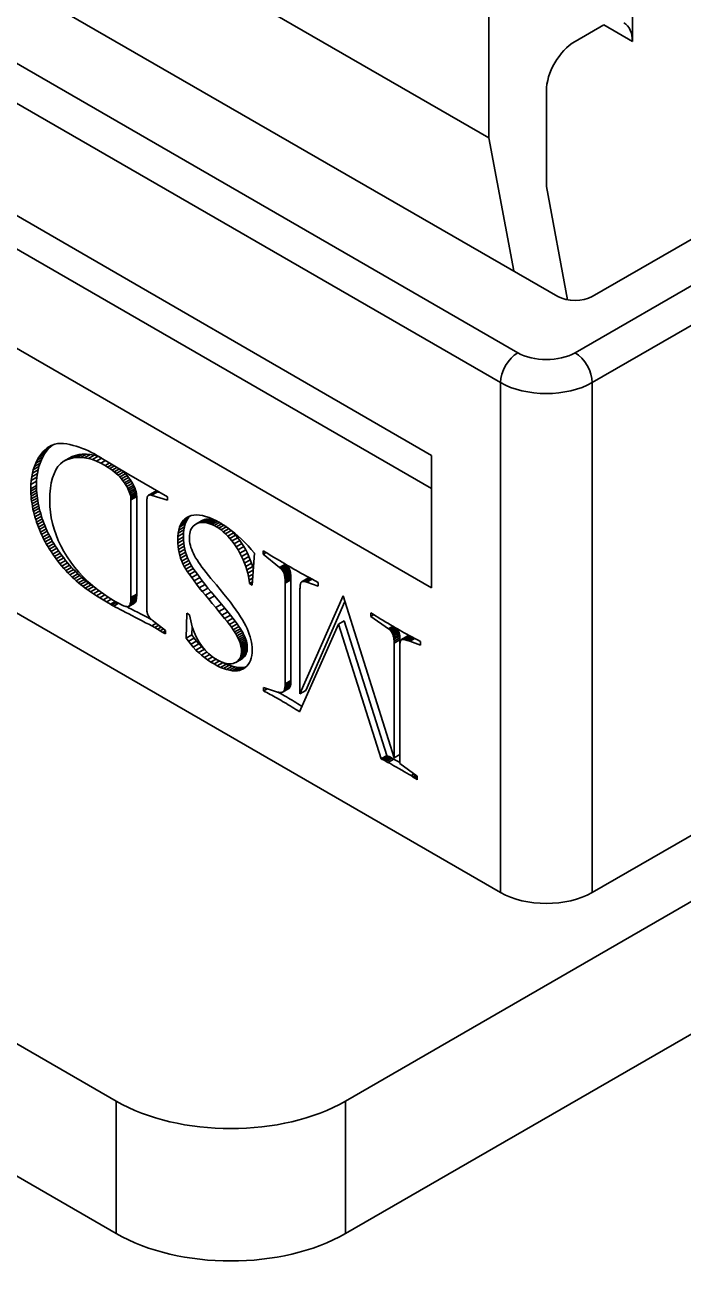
# Model space of a CAD drawing. Header units: millimetres. Extents: x -105 to 105, y -148 to 148.
# Drawn here: x 60.16 to 68.27, y -37.29 to -21.94 of the extents above; entities that cross this region are included whole.
import ezdxf

# ---------------------------------------------------------------- set-up
doc = ezdxf.new("R2010")
doc.units = ezdxf.units.MM
doc.layers.add('粗实线层', color=7, linetype='Continuous', lineweight=35)

msp = doc.modelspace()

# ---------------------------------------------------------------- linework, layer by layer
at = {"layer": '粗实线层', "color": 7, "lineweight": 35, "ltscale": 0.4225}
for p, q in [((81.577, -18.018), (67.152, -26.346)), ((65.879, -23.331), (57.394, -18.432)), ((67.647, -18.467), (67.647, -22.141)), ((66.728, -25.285), (56.545, -19.406)), ((66.233, -25.979), (55.343, -19.692)), ((66.021, -26.346), (55.131, -20.059)), ((65.879, -20.304), (65.879, -23.331)), ((55.98, -21.937), (65.172, -27.244)), ((66.94, -22.141), (67.293, -21.937)), ((67.647, -22.141), (67.293, -21.937)), ((86.032, -22.549), (64.111, -35.205)), ((66.586, -23.931), (66.586, -22.754)), ((65.172, -27.653), (57.04, -22.958)), ((65.879, -23.331), (66.185, -24.971)), ((65.172, -28.877), (55.98, -23.57)), ((66.847, -25.327), (66.586, -23.931)), ((86.032, -24.182), (64.111, -36.838)), ((81.577, -24.305), (67.152, -32.633)), ((68.708, -24.387), (67.152, -25.285)), ((69.203, -24.672), (66.94, -25.979)), ((66.021, -32.633), (55.131, -26.346)), ((66.021, -32.633), (66.021, -26.346)), ((67.152, -32.633), (67.152, -26.346)), ((60.379, -27.202), (60.45, -27.161)), ((60.406, -27.175), (60.477, -27.134)), ((60.406, -27.175), (60.434, -27.152)), ((60.425, -27.192), (60.45, -27.161)), ((60.434, -27.152), (60.481, -27.124)), ((60.434, -27.152), (60.464, -27.133)), ((60.45, -27.161), (60.477, -27.134)), ((60.464, -27.133), (60.495, -27.118)), ((60.477, -27.134), (60.497, -27.117)), ((60.495, -27.118), (60.528, -27.107)), ((60.528, -27.107), (60.562, -27.1)), ((60.562, -27.1), (60.598, -27.097)), ((60.598, -27.097), (60.635, -27.099)), ((60.635, -27.099), (60.674, -27.104)), ((60.674, -27.104), (60.713, -27.112)), ((60.713, -27.112), (60.752, -27.122)), ((60.752, -27.122), (60.791, -27.132)), ((60.791, -27.132), (60.829, -27.145)), ((60.829, -27.145), (60.868, -27.158)), ((60.868, -27.158), (60.906, -27.173)), ((60.291, -27.34), (60.362, -27.299)), ((60.291, -27.34), (60.309, -27.303)), ((60.309, -27.303), (60.38, -27.262)), ((60.309, -27.303), (60.33, -27.267)), ((60.33, -27.267), (60.401, -27.226)), ((60.33, -27.267), (60.354, -27.233)), ((60.346, -27.339), (60.362, -27.299)), ((60.354, -27.233), (60.425, -27.192)), ((60.354, -27.233), (60.379, -27.202)), ((60.362, -27.299), (60.38, -27.262)), ((60.379, -27.202), (60.406, -27.175)), ((60.38, -27.262), (60.401, -27.226)), ((60.401, -27.226), (60.425, -27.192)), ((60.631, -27.321), (60.596, -27.349)), ((60.631, -27.321), (60.702, -27.28)), ((60.67, -27.3), (60.631, -27.321)), ((60.67, -27.3), (60.741, -27.26)), ((60.712, -27.285), (60.67, -27.3)), ((60.741, -27.26), (60.702, -27.28)), ((60.712, -27.285), (60.783, -27.244)), ((60.755, -27.275), (60.712, -27.285)), ((60.783, -27.244), (60.741, -27.26)), ((60.755, -27.275), (60.826, -27.234)), ((60.799, -27.27), (60.755, -27.275)), ((60.826, -27.234), (60.783, -27.244)), ((60.799, -27.27), (60.87, -27.229)), ((60.845, -27.269), (60.799, -27.27)), ((60.87, -27.229), (60.826, -27.234)), ((60.845, -27.269), (60.916, -27.228)), ((60.892, -27.274), (60.845, -27.269)), ((60.916, -27.228), (60.87, -27.229)), ((60.892, -27.274), (60.963, -27.233)), ((60.941, -27.283), (60.892, -27.274)), ((60.906, -27.173), (60.943, -27.19)), ((60.963, -27.233), (60.916, -27.228)), ((60.941, -27.283), (61.011, -27.242)), ((60.99, -27.297), (60.941, -27.283)), ((60.943, -27.19), (60.981, -27.208)), ((61.011, -27.242), (60.963, -27.233)), ((60.981, -27.208), (61.018, -27.227)), ((60.99, -27.297), (61.061, -27.256)), ((61.042, -27.316), (60.99, -27.297)), ((61.061, -27.256), (61.011, -27.242)), ((61.018, -27.227), (61.055, -27.248)), ((61.042, -27.316), (61.112, -27.276)), ((61.094, -27.34), (61.042, -27.316)), ((61.055, -27.248), (61.439, -27.48)), ((61.084, -27.265), (61.061, -27.256)), ((61.094, -27.34), (61.153, -27.307)), ((65.172, -27.244), (65.172, -28.877)), ((60.242, -27.509), (60.25, -27.464)), ((60.242, -27.509), (60.312, -27.469)), ((60.25, -27.464), (60.261, -27.421)), ((60.25, -27.464), (60.321, -27.424)), ((60.261, -27.421), (60.275, -27.38)), ((60.261, -27.421), (60.332, -27.38)), ((60.275, -27.38), (60.346, -27.339)), ((60.275, -27.38), (60.291, -27.34)), ((60.306, -27.515), (60.312, -27.469)), ((60.312, -27.469), (60.321, -27.424)), ((60.321, -27.424), (60.332, -27.38)), ((60.332, -27.38), (60.346, -27.339)), ((60.517, -27.47), (60.498, -27.523)), ((60.539, -27.423), (60.517, -27.47)), ((60.566, -27.383), (60.539, -27.423)), ((60.596, -27.349), (60.566, -27.383)), ((61.148, -27.37), (61.094, -27.34)), ((61.148, -27.37), (61.204, -27.337)), ((61.178, -27.388), (61.148, -27.37)), ((61.178, -27.388), (61.234, -27.356)), ((61.207, -27.406), (61.178, -27.388)), ((61.207, -27.406), (61.263, -27.374)), ((61.234, -27.426), (61.207, -27.406)), ((61.234, -27.426), (61.293, -27.392)), ((61.26, -27.446), (61.234, -27.426)), ((61.26, -27.446), (61.323, -27.41)), ((61.284, -27.467), (61.26, -27.446)), ((61.284, -27.467), (61.355, -27.426)), ((61.307, -27.488), (61.284, -27.467)), ((61.307, -27.488), (61.377, -27.448)), ((61.328, -27.51), (61.399, -27.47)), ((61.377, -27.448), (61.363, -27.434)), ((61.399, -27.47), (61.377, -27.448)), ((61.419, -27.492), (61.399, -27.47)), ((60.231, -27.656), (60.232, -27.605)), ((60.231, -27.656), (60.301, -27.615)), ((60.232, -27.605), (60.236, -27.556)), ((60.232, -27.605), (60.303, -27.564)), ((60.236, -27.556), (60.242, -27.509)), ((60.236, -27.556), (60.306, -27.515)), ((60.301, -27.615), (60.303, -27.564)), ((60.302, -27.645), (60.301, -27.615)), ((60.303, -27.564), (60.306, -27.515)), ((60.484, -27.583), (60.473, -27.65)), ((60.498, -27.523), (60.484, -27.583)), ((61.328, -27.51), (61.307, -27.488)), ((61.348, -27.533), (61.328, -27.51)), ((61.348, -27.533), (61.419, -27.492)), ((61.367, -27.557), (61.348, -27.533)), ((61.367, -27.557), (61.437, -27.516)), ((61.384, -27.581), (61.367, -27.557)), ((61.384, -27.581), (61.454, -27.54)), ((61.399, -27.605), (61.384, -27.581)), ((61.399, -27.605), (61.47, -27.564)), ((61.413, -27.629), (61.399, -27.605)), ((61.413, -27.629), (61.484, -27.588)), ((61.425, -27.651), (61.413, -27.629)), ((61.437, -27.516), (61.419, -27.492)), ((61.425, -27.651), (61.496, -27.61)), ((61.436, -27.673), (61.507, -27.633)), ((61.454, -27.54), (61.437, -27.516)), ((61.439, -27.48), (61.914, -27.754)), ((61.47, -27.564), (61.454, -27.54)), ((61.484, -27.588), (61.47, -27.564)), ((61.496, -27.61), (61.484, -27.588)), ((61.507, -27.633), (61.496, -27.61)), ((61.516, -27.654), (61.507, -27.633)), ((60.231, -27.686), (60.302, -27.645)), ((60.231, -27.686), (60.231, -27.656)), ((60.232, -27.717), (60.231, -27.686)), ((60.232, -27.717), (60.303, -27.676)), ((60.234, -27.748), (60.232, -27.717)), ((60.234, -27.748), (60.305, -27.707)), ((60.237, -27.779), (60.234, -27.748)), ((60.237, -27.779), (60.308, -27.739)), ((60.241, -27.811), (60.237, -27.779)), ((60.241, -27.811), (60.312, -27.77)), ((60.303, -27.676), (60.302, -27.645)), ((60.305, -27.707), (60.303, -27.676)), ((60.308, -27.739), (60.305, -27.707)), ((60.312, -27.77), (60.308, -27.739)), ((60.317, -27.802), (60.312, -27.77)), ((60.467, -27.723), (60.465, -27.802)), ((60.473, -27.65), (60.467, -27.723)), ((61.436, -27.673), (61.425, -27.651)), ((61.445, -27.695), (61.436, -27.673)), ((61.445, -27.695), (61.516, -27.654)), ((61.452, -27.715), (61.445, -27.695)), ((61.452, -27.715), (61.523, -27.675)), ((61.458, -27.735), (61.452, -27.715)), ((61.458, -27.735), (61.529, -27.694)), ((61.462, -27.755), (61.458, -27.735)), ((61.462, -27.755), (61.533, -27.714)), ((61.465, -27.773), (61.462, -27.755)), ((61.465, -27.773), (61.535, -27.732)), ((61.466, -27.791), (61.465, -27.773)), ((61.466, -27.791), (61.536, -27.75)), ((61.523, -27.675), (61.516, -27.654)), ((61.529, -27.694), (61.523, -27.675)), ((61.533, -27.714), (61.529, -27.694)), ((61.535, -27.732), (61.533, -27.714)), ((61.536, -27.75), (61.535, -27.732)), ((61.536, -28.954), (61.536, -27.75)), ((61.662, -27.786), (61.661, -27.797)), ((61.664, -27.775), (61.662, -27.786)), ((61.665, -27.767), (61.664, -27.775)), ((61.667, -27.759), (61.665, -27.767)), ((61.67, -27.752), (61.667, -27.759)), ((61.672, -27.747), (61.67, -27.752)), ((61.675, -27.742), (61.672, -27.747)), ((61.679, -27.739), (61.675, -27.742)), ((61.682, -27.736), (61.679, -27.739)), ((61.682, -27.736), (61.753, -27.696)), ((61.687, -27.734), (61.682, -27.736)), ((61.687, -27.734), (61.757, -27.693)), ((61.691, -27.733), (61.687, -27.734)), ((61.691, -27.733), (61.762, -27.692)), ((61.696, -27.732), (61.691, -27.733)), ((61.696, -27.732), (61.767, -27.691)), ((61.702, -27.732), (61.696, -27.732)), ((61.702, -27.732), (61.773, -27.691)), ((61.708, -27.732), (61.702, -27.732)), ((61.708, -27.732), (61.779, -27.691)), ((61.714, -27.733), (61.708, -27.732)), ((61.714, -27.733), (61.785, -27.693)), ((61.721, -27.735), (61.714, -27.733)), ((61.721, -27.735), (61.792, -27.694)), ((61.729, -27.738), (61.721, -27.735)), ((61.914, -27.798), (61.729, -27.738)), ((61.757, -27.693), (61.753, -27.696)), ((61.762, -27.692), (61.757, -27.693)), ((61.767, -27.691), (61.762, -27.692)), ((61.773, -27.691), (61.767, -27.691)), ((61.779, -27.691), (61.773, -27.691)), ((61.785, -27.693), (61.779, -27.691)), ((61.792, -27.694), (61.785, -27.693)), ((61.799, -27.697), (61.792, -27.694)), ((61.834, -27.708), (61.799, -27.697)), ((61.914, -27.754), (61.914, -27.798)), ((60.246, -27.842), (60.241, -27.811)), ((60.246, -27.842), (60.317, -27.802)), ((60.251, -27.874), (60.246, -27.842)), ((60.251, -27.874), (60.322, -27.833)), ((60.258, -27.906), (60.251, -27.874)), ((60.258, -27.906), (60.329, -27.865)), ((60.265, -27.938), (60.258, -27.906)), ((60.265, -27.938), (60.336, -27.897)), ((60.273, -27.97), (60.265, -27.938)), ((60.273, -27.97), (60.344, -27.929)), ((60.322, -27.833), (60.317, -27.802)), ((60.329, -27.865), (60.322, -27.833)), ((60.336, -27.897), (60.329, -27.865)), ((60.344, -27.929), (60.336, -27.897)), ((60.353, -27.962), (60.344, -27.929)), ((60.465, -27.802), (60.467, -27.874)), ((60.467, -27.874), (60.474, -27.945)), ((61.466, -28.995), (61.466, -27.791)), ((61.661, -27.809), (61.66, -27.823)), ((61.66, -27.823), (61.66, -27.838)), ((61.66, -27.838), (61.66, -29.108)), ((61.661, -27.797), (61.661, -27.809)), ((60.282, -28.002), (60.273, -27.97)), ((60.282, -28.002), (60.353, -27.962)), ((60.292, -28.034), (60.282, -28.002)), ((60.292, -28.034), (60.362, -27.994)), ((60.302, -28.066), (60.292, -28.034)), ((60.302, -28.066), (60.373, -28.025)), ((60.313, -28.098), (60.302, -28.066)), ((60.313, -28.098), (60.384, -28.057)), ((60.325, -28.129), (60.395, -28.088)), ((60.362, -27.994), (60.353, -27.962)), ((60.373, -28.025), (60.362, -27.994)), ((60.384, -28.057), (60.373, -28.025)), ((60.395, -28.088), (60.384, -28.057)), ((60.408, -28.119), (60.395, -28.088)), ((60.474, -27.945), (60.484, -28.016)), ((60.484, -28.016), (60.499, -28.086)), ((60.499, -28.086), (60.519, -28.156)), ((62.064, -28.131), (62.134, -28.09)), ((62.076, -28.1), (62.147, -28.059)), ((62.076, -28.1), (62.091, -28.073)), ((62.091, -28.073), (62.162, -28.032)), ((62.091, -28.073), (62.109, -28.049)), ((62.109, -28.049), (62.18, -28.008)), ((62.109, -28.049), (62.13, -28.028)), ((62.125, -28.124), (62.134, -28.09)), ((62.13, -28.028), (62.19, -27.993)), ((62.13, -28.028), (62.154, -28.011)), ((62.134, -28.09), (62.147, -28.059)), ((62.147, -28.059), (62.162, -28.032)), ((62.154, -28.011), (62.18, -27.997)), ((62.162, -28.032), (62.18, -28.008)), ((62.18, -27.997), (62.209, -27.987)), ((62.18, -28.008), (62.201, -27.987)), ((62.209, -27.987), (62.24, -27.981)), ((62.24, -27.981), (62.273, -27.979)), ((62.264, -28.094), (62.248, -28.104)), ((62.264, -28.094), (62.335, -28.053)), ((62.282, -28.085), (62.264, -28.094)), ((62.273, -27.979), (62.309, -27.981)), ((62.282, -28.085), (62.353, -28.044)), ((62.302, -28.078), (62.282, -28.085)), ((62.302, -28.078), (62.372, -28.037)), ((62.322, -28.073), (62.302, -28.078)), ((62.309, -27.981), (62.346, -27.987)), ((62.322, -28.073), (62.393, -28.032)), ((62.344, -28.071), (62.322, -28.073)), ((62.353, -28.044), (62.335, -28.053)), ((62.344, -28.071), (62.414, -28.03)), ((62.366, -28.072), (62.344, -28.071)), ((62.346, -27.987), (62.386, -27.998)), ((62.372, -28.037), (62.353, -28.044)), ((62.366, -28.072), (62.437, -28.031)), ((62.389, -28.074), (62.366, -28.072)), ((62.393, -28.032), (62.372, -28.037)), ((62.386, -27.998), (62.428, -28.012)), ((62.389, -28.074), (62.46, -28.034)), ((62.413, -28.08), (62.389, -28.074)), ((62.414, -28.03), (62.393, -28.032)), ((62.413, -28.08), (62.484, -28.039)), ((62.438, -28.087), (62.413, -28.08)), ((62.437, -28.031), (62.414, -28.03)), ((62.428, -28.012), (62.473, -28.03)), ((62.46, -28.034), (62.437, -28.031)), ((62.438, -28.087), (62.509, -28.047)), ((62.464, -28.097), (62.438, -28.087)), ((62.484, -28.039), (62.46, -28.034)), ((62.464, -28.097), (62.535, -28.057)), ((62.473, -28.03), (62.519, -28.053)), ((62.5, -28.044), (62.484, -28.039)), ((62.49, -28.11), (62.561, -28.069)), ((62.518, -28.125), (62.589, -28.084)), ((62.519, -28.053), (62.568, -28.08)), ((62.568, -28.08), (62.613, -28.107)), ((60.325, -28.129), (60.313, -28.098)), ((60.337, -28.16), (60.325, -28.129)), ((60.337, -28.16), (60.408, -28.119)), ((60.35, -28.191), (60.337, -28.16)), ((60.35, -28.191), (60.421, -28.15)), ((60.364, -28.221), (60.35, -28.191)), ((60.364, -28.221), (60.434, -28.18)), ((60.378, -28.252), (60.364, -28.221)), ((60.378, -28.252), (60.449, -28.211)), ((60.393, -28.282), (60.464, -28.241)), ((60.421, -28.15), (60.408, -28.119)), ((60.434, -28.18), (60.421, -28.15)), ((60.449, -28.211), (60.434, -28.18)), ((60.464, -28.241), (60.449, -28.211)), ((60.48, -28.271), (60.464, -28.241)), ((60.519, -28.156), (60.542, -28.225)), ((60.542, -28.225), (60.57, -28.293)), ((62.042, -28.288), (62.043, -28.243)), ((62.042, -28.288), (62.112, -28.247)), ((62.043, -28.243), (62.047, -28.203)), ((62.043, -28.243), (62.114, -28.203)), ((62.047, -28.203), (62.118, -28.162)), ((62.047, -28.203), (62.054, -28.165)), ((62.054, -28.165), (62.125, -28.124)), ((62.054, -28.165), (62.064, -28.131)), ((62.064, -28.131), (62.076, -28.1)), ((62.112, -28.247), (62.114, -28.203)), ((62.113, -28.287), (62.112, -28.247)), ((62.114, -28.203), (62.118, -28.162)), ((62.118, -28.162), (62.125, -28.124)), ((62.187, -28.233), (62.186, -28.259)), ((62.19, -28.209), (62.187, -28.233)), ((62.195, -28.187), (62.19, -28.209)), ((62.201, -28.167), (62.195, -28.187)), ((62.21, -28.148), (62.201, -28.167)), ((62.221, -28.132), (62.21, -28.148)), ((62.233, -28.117), (62.221, -28.132)), ((62.248, -28.104), (62.233, -28.117)), ((62.49, -28.11), (62.464, -28.097)), ((62.518, -28.125), (62.49, -28.11)), ((62.547, -28.143), (62.518, -28.125)), ((62.547, -28.143), (62.618, -28.102)), ((62.576, -28.163), (62.547, -28.143)), ((62.576, -28.163), (62.646, -28.123)), ((62.604, -28.186), (62.576, -28.163)), ((62.604, -28.186), (62.675, -28.145)), ((62.631, -28.211), (62.604, -28.186)), ((62.613, -28.107), (62.658, -28.137)), ((62.631, -28.211), (62.702, -28.17)), ((62.658, -28.239), (62.631, -28.211)), ((62.658, -28.137), (62.702, -28.169)), ((62.658, -28.239), (62.729, -28.198)), ((62.685, -28.268), (62.658, -28.239)), ((62.685, -28.268), (62.756, -28.227)), ((62.702, -28.17), (62.694, -28.163)), ((62.702, -28.169), (62.745, -28.203)), ((62.729, -28.198), (62.702, -28.17)), ((62.756, -28.227), (62.729, -28.198)), ((62.745, -28.203), (62.788, -28.239)), ((62.782, -28.259), (62.756, -28.227)), ((62.788, -28.239), (62.829, -28.277)), ((60.393, -28.282), (60.378, -28.252)), ((60.409, -28.312), (60.393, -28.282)), ((60.409, -28.312), (60.48, -28.271)), ((60.425, -28.342), (60.409, -28.312)), ((60.425, -28.342), (60.496, -28.301)), ((60.443, -28.371), (60.425, -28.342)), ((60.443, -28.371), (60.514, -28.331)), ((60.461, -28.401), (60.443, -28.371)), ((60.461, -28.401), (60.532, -28.36)), ((60.496, -28.301), (60.48, -28.271)), ((60.481, -28.431), (60.551, -28.39)), ((60.514, -28.331), (60.496, -28.301)), ((60.532, -28.36), (60.514, -28.331)), ((60.551, -28.39), (60.532, -28.36)), ((60.571, -28.42), (60.551, -28.39)), ((60.57, -28.293), (60.602, -28.361)), ((60.602, -28.361), (60.638, -28.428)), ((62.043, -28.327), (62.042, -28.288)), ((62.043, -28.327), (62.113, -28.287)), ((62.046, -28.366), (62.043, -28.327)), ((62.046, -28.366), (62.116, -28.325)), ((62.051, -28.404), (62.046, -28.366)), ((62.051, -28.404), (62.121, -28.363)), ((62.058, -28.441), (62.128, -28.4)), ((62.116, -28.325), (62.113, -28.287)), ((62.121, -28.363), (62.116, -28.325)), ((62.128, -28.4), (62.121, -28.363)), ((62.137, -28.437), (62.128, -28.4)), ((62.186, -28.259), (62.187, -28.283)), ((62.187, -28.283), (62.189, -28.307)), ((62.189, -28.307), (62.193, -28.332)), ((62.193, -28.332), (62.198, -28.356)), ((62.198, -28.356), (62.205, -28.381)), ((62.205, -28.381), (62.214, -28.406)), ((62.711, -28.3), (62.685, -28.268)), ((62.711, -28.3), (62.782, -28.259)), ((62.736, -28.334), (62.711, -28.3)), ((62.736, -28.334), (62.807, -28.293)), ((62.761, -28.371), (62.736, -28.334)), ((62.761, -28.371), (62.832, -28.33)), ((62.786, -28.41), (62.761, -28.371)), ((62.807, -28.293), (62.782, -28.259)), ((62.786, -28.41), (62.857, -28.369)), ((62.832, -28.33), (62.807, -28.293)), ((62.829, -28.277), (62.87, -28.317)), ((62.857, -28.369), (62.832, -28.33)), ((62.88, -28.409), (62.857, -28.369)), ((62.87, -28.317), (62.91, -28.36)), ((62.91, -28.36), (62.949, -28.404)), ((60.481, -28.431), (60.461, -28.401)), ((60.501, -28.461), (60.481, -28.431)), ((60.501, -28.461), (60.571, -28.42)), ((60.522, -28.491), (60.501, -28.461)), ((60.522, -28.491), (60.592, -28.45)), ((60.544, -28.521), (60.522, -28.491)), ((60.544, -28.521), (60.614, -28.48)), ((60.566, -28.55), (60.544, -28.521)), ((60.566, -28.55), (60.637, -28.509)), ((60.59, -28.58), (60.566, -28.55)), ((60.592, -28.45), (60.571, -28.42)), ((60.59, -28.58), (60.66, -28.539)), ((60.614, -28.48), (60.592, -28.45)), ((60.637, -28.509), (60.614, -28.48)), ((60.66, -28.539), (60.637, -28.509)), ((60.638, -28.428), (60.679, -28.494)), ((60.685, -28.568), (60.66, -28.539)), ((60.679, -28.494), (60.723, -28.56)), ((62.058, -28.441), (62.051, -28.404)), ((62.067, -28.478), (62.058, -28.441)), ((62.067, -28.478), (62.137, -28.437)), ((62.078, -28.513), (62.067, -28.478)), ((62.078, -28.513), (62.149, -28.472)), ((62.091, -28.548), (62.078, -28.513)), ((62.091, -28.548), (62.162, -28.507)), ((62.106, -28.582), (62.091, -28.548)), ((62.106, -28.582), (62.177, -28.541)), ((62.149, -28.472), (62.137, -28.437)), ((62.162, -28.507), (62.149, -28.472)), ((62.177, -28.541), (62.162, -28.507)), ((62.194, -28.574), (62.177, -28.541)), ((62.214, -28.406), (62.224, -28.431)), ((62.224, -28.431), (62.235, -28.456)), ((62.235, -28.456), (62.249, -28.481)), ((62.249, -28.481), (62.263, -28.506)), ((62.263, -28.506), (62.28, -28.532)), ((62.28, -28.532), (62.298, -28.56)), ((62.809, -28.45), (62.786, -28.41)), ((62.809, -28.45), (62.88, -28.409)), ((62.83, -28.49), (62.809, -28.45)), ((62.83, -28.49), (62.901, -28.449)), ((62.849, -28.531), (62.83, -28.49)), ((62.849, -28.531), (62.92, -28.49)), ((62.867, -28.572), (62.849, -28.531)), ((62.867, -28.572), (62.937, -28.531)), ((62.901, -28.449), (62.88, -28.409)), ((62.92, -28.49), (62.901, -28.449)), ((62.937, -28.531), (62.92, -28.49)), ((62.953, -28.572), (62.937, -28.531)), ((62.949, -28.404), (62.987, -28.451)), ((62.987, -28.451), (62.961, -28.843)), ((63.096, -28.464), (63.096, -28.421)), ((63.096, -28.421), (63.141, -28.448)), ((63.096, -28.464), (63.133, -28.443)), ((63.298, -28.627), (63.096, -28.464)), ((63.141, -28.448), (63.183, -28.473)), ((63.183, -28.473), (63.222, -28.498)), ((63.222, -28.498), (63.26, -28.52)), ((63.26, -28.52), (63.295, -28.541)), ((63.295, -28.541), (63.328, -28.561)), ((60.614, -28.609), (60.59, -28.58)), ((60.614, -28.609), (60.685, -28.568)), ((60.638, -28.638), (60.614, -28.609)), ((60.638, -28.638), (60.709, -28.597)), ((60.663, -28.665), (60.638, -28.638)), ((60.663, -28.665), (60.734, -28.625)), ((60.688, -28.692), (60.663, -28.665)), ((60.709, -28.597), (60.685, -28.568)), ((60.688, -28.692), (60.759, -28.651)), ((60.713, -28.718), (60.688, -28.692)), ((60.734, -28.625), (60.709, -28.597)), ((60.713, -28.718), (60.784, -28.678)), ((60.723, -28.56), (60.771, -28.622)), ((60.759, -28.651), (60.734, -28.625)), ((60.739, -28.744), (60.81, -28.703)), ((60.784, -28.678), (60.759, -28.651)), ((60.771, -28.622), (60.822, -28.683)), ((60.81, -28.703), (60.784, -28.678)), ((60.836, -28.727), (60.81, -28.703)), ((60.822, -28.683), (60.876, -28.741)), ((62.123, -28.615), (62.106, -28.582)), ((62.123, -28.615), (62.194, -28.574)), ((62.142, -28.647), (62.123, -28.615)), ((62.142, -28.647), (62.213, -28.606)), ((62.164, -28.68), (62.142, -28.647)), ((62.164, -28.68), (62.234, -28.639)), ((62.188, -28.715), (62.164, -28.68)), ((62.188, -28.715), (62.258, -28.674)), ((62.213, -28.606), (62.194, -28.574)), ((62.234, -28.639), (62.213, -28.606)), ((62.258, -28.674), (62.234, -28.639)), ((62.285, -28.711), (62.258, -28.674)), ((62.298, -28.56), (62.318, -28.589)), ((62.318, -28.589), (62.341, -28.621)), ((62.341, -28.621), (62.365, -28.653)), ((62.365, -28.653), (62.392, -28.688)), ((62.392, -28.688), (62.42, -28.724)), ((62.882, -28.613), (62.867, -28.572)), ((62.882, -28.613), (62.953, -28.572)), ((62.895, -28.655), (62.882, -28.613)), ((62.895, -28.655), (62.966, -28.614)), ((62.906, -28.697), (62.895, -28.655)), ((62.906, -28.697), (62.977, -28.656)), ((62.916, -28.739), (62.906, -28.697)), ((62.916, -28.739), (62.97, -28.707)), ((62.966, -28.614), (62.953, -28.572)), ((62.974, -28.646), (62.966, -28.614)), ((63.298, -28.627), (63.369, -28.586)), ((63.306, -28.634), (63.298, -28.627)), ((63.306, -28.634), (63.377, -28.593)), ((63.314, -28.641), (63.306, -28.634)), ((63.314, -28.641), (63.384, -28.601)), ((63.321, -28.649), (63.314, -28.641)), ((63.321, -28.649), (63.391, -28.608)), ((63.327, -28.656), (63.321, -28.649)), ((63.327, -28.656), (63.398, -28.615)), ((63.333, -28.663), (63.327, -28.656)), ((63.328, -28.561), (63.358, -28.579)), ((63.333, -28.663), (63.404, -28.622)), ((63.338, -28.67), (63.333, -28.663)), ((63.338, -28.67), (63.409, -28.629)), ((63.343, -28.677), (63.338, -28.67)), ((63.343, -28.677), (63.414, -28.637)), ((63.347, -28.685), (63.343, -28.677)), ((63.347, -28.685), (63.418, -28.644)), ((63.351, -28.692), (63.347, -28.685)), ((63.351, -28.692), (63.421, -28.651)), ((63.354, -28.699), (63.351, -28.692)), ((63.354, -28.699), (63.424, -28.658)), ((63.356, -28.707), (63.354, -28.699)), ((63.356, -28.707), (63.427, -28.666)), ((63.358, -28.715), (63.356, -28.707)), ((63.358, -28.579), (63.386, -28.596)), ((63.358, -28.715), (63.429, -28.675)), ((63.36, -28.725), (63.431, -28.684)), ((63.362, -28.736), (63.433, -28.695)), ((63.363, -28.747), (63.434, -28.707)), ((63.377, -28.593), (63.369, -28.586)), ((63.384, -28.601), (63.377, -28.593)), ((63.391, -28.608), (63.384, -28.601)), ((63.386, -28.596), (63.412, -28.611)), ((63.398, -28.615), (63.391, -28.608)), ((63.404, -28.622), (63.398, -28.615)), ((63.409, -28.629), (63.404, -28.622)), ((63.414, -28.637), (63.409, -28.629)), ((63.412, -28.611), (63.435, -28.624)), ((63.418, -28.644), (63.414, -28.637)), ((63.421, -28.651), (63.418, -28.644)), ((63.424, -28.658), (63.421, -28.651)), ((63.427, -28.666), (63.424, -28.658)), ((63.429, -28.675), (63.427, -28.666)), ((63.431, -28.684), (63.429, -28.675)), ((63.433, -28.695), (63.431, -28.684)), ((63.434, -28.707), (63.433, -28.695)), ((63.435, -28.719), (63.434, -28.707)), ((63.435, -28.624), (63.465, -28.642)), ((63.465, -28.642), (63.496, -28.659)), ((63.496, -28.659), (63.528, -28.677)), ((63.528, -28.677), (63.56, -28.695)), ((63.56, -28.695), (63.594, -28.714)), ((60.739, -28.744), (60.713, -28.718)), ((60.765, -28.768), (60.739, -28.744)), ((60.765, -28.768), (60.836, -28.727)), ((60.791, -28.792), (60.765, -28.768)), ((60.791, -28.792), (60.862, -28.751)), ((60.818, -28.815), (60.791, -28.792)), ((60.818, -28.815), (60.888, -28.774)), ((60.845, -28.837), (60.818, -28.815)), ((60.862, -28.751), (60.836, -28.727)), ((60.845, -28.837), (60.915, -28.796)), ((60.873, -28.858), (60.845, -28.837)), ((60.888, -28.774), (60.862, -28.751)), ((60.873, -28.858), (60.943, -28.818)), ((60.902, -28.881), (60.873, -28.858)), ((60.876, -28.741), (60.933, -28.798)), ((60.915, -28.796), (60.888, -28.774)), ((60.902, -28.881), (60.973, -28.84)), ((60.943, -28.818), (60.915, -28.796)), ((60.933, -28.798), (60.994, -28.851)), ((60.973, -28.84), (60.943, -28.818)), ((61.005, -28.863), (60.973, -28.84)), ((60.994, -28.851), (61.059, -28.903)), ((62.214, -28.752), (62.188, -28.715)), ((62.214, -28.752), (62.285, -28.711)), ((62.243, -28.791), (62.214, -28.752)), ((62.243, -28.791), (62.313, -28.75)), ((62.274, -28.833), (62.243, -28.791)), ((62.274, -28.833), (62.345, -28.792)), ((62.308, -28.876), (62.274, -28.833)), ((62.313, -28.75), (62.285, -28.711)), ((62.308, -28.876), (62.379, -28.835)), ((62.345, -28.792), (62.313, -28.75)), ((62.379, -28.835), (62.345, -28.792)), ((62.415, -28.881), (62.379, -28.835)), ((62.42, -28.724), (62.451, -28.762)), ((62.451, -28.762), (62.483, -28.801)), ((62.483, -28.801), (62.518, -28.842)), ((62.518, -28.842), (62.566, -28.899)), ((62.923, -28.781), (62.916, -28.739)), ((62.923, -28.781), (62.967, -28.756)), ((62.928, -28.824), (62.923, -28.781)), ((62.928, -28.824), (62.964, -28.804)), ((62.961, -28.843), (62.928, -28.824)), ((63.36, -28.725), (63.358, -28.715)), ((63.362, -28.736), (63.36, -28.725)), ((63.363, -28.747), (63.362, -28.736)), ((63.364, -28.76), (63.363, -28.747)), ((63.364, -28.76), (63.435, -28.719)), ((63.365, -28.774), (63.364, -28.76)), ((63.365, -28.774), (63.436, -28.733)), ((63.366, -28.788), (63.365, -28.774)), ((63.366, -28.788), (63.437, -28.747)), ((63.366, -28.804), (63.437, -28.763)), ((63.366, -28.804), (63.366, -28.788)), ((63.367, -28.82), (63.366, -28.804)), ((63.367, -28.82), (63.437, -28.779)), ((63.367, -30.063), (63.367, -28.82)), ((63.436, -28.733), (63.435, -28.719)), ((63.437, -28.747), (63.436, -28.733)), ((63.437, -28.763), (63.437, -28.747)), ((63.437, -28.779), (63.437, -28.763)), ((63.437, -30.022), (63.437, -28.779)), ((63.551, -28.852), (63.55, -28.864)), ((63.553, -28.842), (63.551, -28.852)), ((63.554, -28.833), (63.553, -28.842)), ((63.556, -28.825), (63.554, -28.833)), ((63.558, -28.818), (63.556, -28.825)), ((63.561, -28.812), (63.558, -28.818)), ((63.563, -28.808), (63.561, -28.812)), ((63.567, -28.804), (63.563, -28.808)), ((63.571, -28.802), (63.567, -28.804)), ((63.571, -28.802), (63.641, -28.761)), ((63.575, -28.8), (63.571, -28.802)), ((63.575, -28.8), (63.646, -28.759)), ((63.581, -28.798), (63.575, -28.8)), ((63.581, -28.798), (63.652, -28.758)), ((63.588, -28.798), (63.581, -28.798)), ((63.588, -28.798), (63.658, -28.757)), ((63.595, -28.798), (63.588, -28.798)), ((63.594, -28.714), (63.628, -28.733)), ((63.595, -28.798), (63.666, -28.757)), ((63.603, -28.799), (63.595, -28.798)), ((63.603, -28.799), (63.674, -28.758)), ((63.612, -28.801), (63.603, -28.799)), ((63.612, -28.801), (63.683, -28.76)), ((63.622, -28.803), (63.612, -28.801)), ((63.622, -28.803), (63.692, -28.762)), ((63.632, -28.806), (63.622, -28.803)), ((63.628, -28.733), (63.663, -28.752)), ((63.632, -28.806), (63.703, -28.766)), ((63.774, -28.856), (63.632, -28.806)), ((63.646, -28.759), (63.641, -28.761)), ((63.652, -28.758), (63.646, -28.759)), ((63.658, -28.757), (63.652, -28.758)), ((63.666, -28.757), (63.658, -28.757)), ((63.663, -28.752), (63.699, -28.772)), ((63.674, -28.758), (63.666, -28.757)), ((63.699, -28.772), (63.736, -28.792)), ((63.736, -28.792), (63.774, -28.812)), ((63.774, -28.812), (63.774, -28.856)), ((60.934, -28.904), (60.902, -28.881)), ((60.934, -28.904), (61.005, -28.863)), ((60.968, -28.927), (60.934, -28.904)), ((60.968, -28.927), (61.039, -28.886)), ((61.004, -28.951), (60.968, -28.927)), ((61.004, -28.951), (61.075, -28.91)), ((61.042, -28.976), (61.004, -28.951)), ((61.031, -28.881), (61.005, -28.863)), ((61.042, -28.976), (61.112, -28.935)), ((61.081, -29.001), (61.042, -28.976)), ((61.059, -28.903), (61.126, -28.953)), ((61.081, -29.001), (61.144, -28.964)), ((61.123, -29.026), (61.081, -29.001)), ((61.123, -29.026), (61.184, -28.991)), ((61.126, -28.953), (61.197, -29)), ((61.197, -29), (61.271, -29.045)), ((61.463, -29.049), (61.533, -29.008)), ((61.464, -29.033), (61.535, -28.992)), ((61.464, -29.033), (61.465, -29.015)), ((61.465, -29.015), (61.536, -28.974)), ((61.465, -29.015), (61.466, -28.995)), ((61.466, -28.995), (61.536, -28.954)), ((61.531, -29.023), (61.533, -29.008)), ((61.533, -29.008), (61.535, -28.992)), ((61.535, -28.992), (61.536, -28.974)), ((61.536, -28.974), (61.536, -28.954)), ((62.344, -28.922), (62.308, -28.876)), ((62.344, -28.922), (62.415, -28.881)), ((62.383, -28.969), (62.344, -28.922)), ((62.383, -28.969), (62.454, -28.928)), ((62.424, -29.019), (62.383, -28.969)), ((62.454, -28.928), (62.415, -28.881)), ((62.424, -29.019), (62.495, -28.978)), ((62.495, -28.978), (62.454, -28.928)), ((62.539, -29.03), (62.495, -28.978)), ((62.566, -28.899), (62.611, -28.954)), ((62.611, -28.954), (62.652, -29.006)), ((62.652, -29.006), (62.691, -29.056)), ((63.55, -28.877), (63.549, -28.891)), ((63.549, -28.891), (63.549, -28.906)), ((63.549, -28.906), (63.549, -30.185)), ((63.549, -30.185), (64.08, -28.975)), ((63.55, -28.864), (63.55, -28.877)), ((64.08, -28.975), (64.711, -30.973)), ((61.283, -35.205), (50.676, -29.081)), ((61.166, -29.052), (61.123, -29.026)), ((61.166, -29.052), (61.227, -29.018)), ((61.212, -29.079), (61.166, -29.052)), ((61.212, -29.079), (61.271, -29.045)), ((61.231, -29.09), (61.212, -29.079)), ((61.231, -29.09), (61.291, -29.056)), ((61.253, -29.102), (61.231, -29.09)), ((61.253, -29.102), (61.313, -29.068)), ((61.277, -29.115), (61.253, -29.102)), ((61.271, -29.045), (61.296, -29.059)), ((61.304, -29.13), (61.277, -29.115)), ((61.296, -29.059), (61.319, -29.071)), ((61.334, -29.146), (61.304, -29.13)), ((61.319, -29.071), (61.339, -29.081)), ((61.366, -29.162), (61.334, -29.146)), ((61.339, -29.081), (61.358, -29.09)), ((61.358, -29.09), (61.375, -29.098)), ((61.401, -29.18), (61.366, -29.162)), ((61.375, -29.098), (61.391, -29.103)), ((61.391, -29.103), (61.404, -29.107)), ((61.404, -29.107), (61.415, -29.109)), ((61.437, -29.122), (61.413, -29.109)), ((61.415, -29.109), (61.425, -29.11)), ((61.425, -29.11), (61.432, -29.109)), ((61.432, -29.109), (61.439, -29.106)), ((61.471, -29.14), (61.437, -29.122)), ((61.439, -29.106), (61.509, -29.065)), ((61.439, -29.106), (61.444, -29.101)), ((61.444, -29.101), (61.515, -29.06)), ((61.444, -29.101), (61.449, -29.095)), ((61.449, -29.095), (61.52, -29.054)), ((61.449, -29.095), (61.454, -29.086)), ((61.454, -29.086), (61.524, -29.045)), ((61.454, -29.086), (61.457, -29.076)), ((61.457, -29.076), (61.528, -29.035)), ((61.457, -29.076), (61.46, -29.063)), ((61.46, -29.063), (61.531, -29.023)), ((61.46, -29.063), (61.463, -29.049)), ((61.463, -29.049), (61.464, -29.033)), ((61.509, -29.159), (61.471, -29.14)), ((61.509, -29.065), (61.515, -29.06)), ((61.548, -29.179), (61.509, -29.159)), ((61.515, -29.06), (61.52, -29.054)), ((61.52, -29.054), (61.524, -29.045)), ((61.524, -29.045), (61.528, -29.035)), ((61.528, -29.035), (61.531, -29.023)), ((61.66, -29.108), (61.66, -29.12)), ((61.66, -29.12), (61.66, -29.133)), ((61.66, -29.133), (61.661, -29.144)), ((61.661, -29.144), (61.662, -29.155)), ((61.662, -29.155), (61.663, -29.166)), ((61.663, -29.166), (61.665, -29.176)), ((62.468, -29.071), (62.424, -29.019)), ((62.511, -29.121), (62.468, -29.071)), ((62.511, -29.121), (62.581, -29.08)), ((62.55, -29.168), (62.511, -29.121)), ((62.581, -29.08), (62.539, -29.03)), ((62.55, -29.168), (62.621, -29.128)), ((62.587, -29.213), (62.55, -29.168)), ((62.621, -29.128), (62.581, -29.08)), ((62.658, -29.172), (62.621, -29.128)), ((62.691, -29.056), (62.727, -29.104)), ((62.727, -29.104), (62.76, -29.149)), ((62.76, -29.149), (62.79, -29.193)), ((63.62, -30.144), (64.102, -29.045)), ((61.438, -29.2), (61.401, -29.18)), ((61.478, -29.22), (61.438, -29.2)), ((61.52, -29.242), (61.478, -29.22)), ((61.563, -29.264), (61.52, -29.242)), ((61.591, -29.201), (61.548, -29.179)), ((61.605, -29.285), (61.563, -29.264)), ((61.634, -29.223), (61.591, -29.201)), ((61.645, -29.307), (61.605, -29.285)), ((61.675, -29.244), (61.634, -29.223)), ((61.684, -29.327), (61.645, -29.307)), ((61.665, -29.176), (61.667, -29.185)), ((61.667, -29.185), (61.669, -29.193)), ((61.669, -29.193), (61.671, -29.201)), ((61.671, -29.201), (61.674, -29.209)), ((61.674, -29.209), (61.677, -29.216)), ((61.716, -29.266), (61.675, -29.244)), ((61.677, -29.216), (61.681, -29.223)), ((61.681, -29.223), (61.685, -29.23)), ((61.685, -29.23), (61.69, -29.237)), ((61.69, -29.237), (61.695, -29.243)), ((61.695, -29.243), (61.701, -29.25)), ((61.701, -29.25), (61.707, -29.257)), ((61.707, -29.257), (61.714, -29.263)), ((61.714, -29.263), (61.721, -29.27)), ((61.721, -29.27), (61.729, -29.276)), ((61.722, -29.348), (61.779, -29.315)), ((61.729, -29.276), (61.89, -29.402)), ((62.146, -29.498), (62.155, -29.191)), ((62.155, -29.191), (62.186, -29.209)), ((62.186, -29.209), (62.202, -29.286)), ((62.202, -29.286), (62.222, -29.358)), ((62.587, -29.213), (62.658, -29.172)), ((62.62, -29.255), (62.587, -29.213)), ((62.62, -29.255), (62.691, -29.214)), ((62.651, -29.294), (62.62, -29.255)), ((62.651, -29.294), (62.722, -29.253)), ((62.679, -29.33), (62.651, -29.294)), ((62.691, -29.214), (62.658, -29.172)), ((62.679, -29.33), (62.749, -29.289)), ((62.722, -29.253), (62.691, -29.214)), ((62.749, -29.289), (62.722, -29.253)), ((62.774, -29.322), (62.749, -29.289)), ((62.79, -29.193), (62.817, -29.234)), ((62.817, -29.234), (62.841, -29.272)), ((62.841, -29.272), (62.862, -29.309)), ((62.862, -29.309), (62.88, -29.344)), ((64.023, -29.325), (64.094, -29.284)), ((64.62, -30.946), (64.094, -29.284)), ((64.421, -29.229), (64.421, -29.186)), ((64.421, -29.186), (64.45, -29.204)), ((64.421, -29.229), (64.458, -29.208)), ((64.639, -29.383), (64.421, -29.229)), ((64.45, -29.204), (64.479, -29.222)), ((64.479, -29.222), (64.509, -29.24)), ((64.509, -29.24), (64.539, -29.258)), ((64.539, -29.258), (64.569, -29.277)), ((64.569, -29.277), (64.6, -29.295)), ((64.6, -29.295), (64.631, -29.314)), ((64.631, -29.314), (64.663, -29.333)), ((61.722, -29.348), (61.684, -29.327)), ((61.758, -29.368), (61.722, -29.348)), ((61.758, -29.368), (61.809, -29.339)), ((61.793, -29.388), (61.758, -29.368)), ((61.793, -29.388), (61.839, -29.362)), ((61.827, -29.408), (61.793, -29.388)), ((61.827, -29.408), (61.867, -29.384)), ((61.859, -29.427), (61.827, -29.408)), ((61.859, -29.427), (61.89, -29.409)), ((61.89, -29.446), (61.859, -29.427)), ((61.89, -29.402), (61.89, -29.446)), ((62.146, -29.498), (62.217, -29.457)), ((62.217, -29.457), (62.22, -29.351)), ((62.244, -29.496), (62.217, -29.457)), ((62.222, -29.358), (62.246, -29.426)), ((62.246, -29.426), (62.274, -29.489)), ((62.703, -29.363), (62.679, -29.33)), ((62.703, -29.363), (62.774, -29.322)), ((62.725, -29.394), (62.703, -29.363)), ((62.725, -29.394), (62.795, -29.353)), ((62.743, -29.421), (62.725, -29.394)), ((62.743, -29.421), (62.814, -29.381)), ((62.759, -29.446), (62.743, -29.421)), ((62.759, -29.446), (62.829, -29.405)), ((62.772, -29.469), (62.759, -29.446)), ((62.772, -29.469), (62.843, -29.429)), ((62.784, -29.492), (62.772, -29.469)), ((62.795, -29.353), (62.774, -29.322)), ((62.784, -29.492), (62.854, -29.451)), ((62.794, -29.514), (62.865, -29.473)), ((62.814, -29.381), (62.795, -29.353)), ((62.829, -29.405), (62.814, -29.381)), ((62.843, -29.429), (62.829, -29.405)), ((62.854, -29.451), (62.843, -29.429)), ((62.865, -29.473), (62.854, -29.451)), ((62.874, -29.495), (62.865, -29.473)), ((62.88, -29.344), (62.897, -29.379)), ((62.897, -29.379), (62.911, -29.413)), ((62.911, -29.413), (62.924, -29.447)), ((62.924, -29.447), (62.935, -29.48)), ((64.023, -29.325), (63.544, -30.406)), ((64.549, -30.987), (64.023, -29.325)), ((64.639, -29.383), (64.694, -29.351)), ((64.653, -29.393), (64.639, -29.383)), ((64.653, -29.393), (64.71, -29.36)), ((64.665, -29.405), (64.653, -29.393)), ((64.663, -29.333), (64.695, -29.351)), ((64.665, -29.405), (64.727, -29.37)), ((64.676, -29.419), (64.665, -29.405)), ((64.676, -29.419), (64.746, -29.378)), ((64.685, -29.435), (64.676, -29.419)), ((64.685, -29.435), (64.756, -29.394)), ((64.693, -29.452), (64.685, -29.435)), ((64.693, -29.452), (64.763, -29.411)), ((64.699, -29.47), (64.693, -29.452)), ((64.695, -29.351), (64.727, -29.37)), ((64.699, -29.47), (64.77, -29.429)), ((64.704, -29.49), (64.699, -29.47)), ((64.704, -29.49), (64.775, -29.45)), ((64.708, -29.512), (64.778, -29.471)), ((64.727, -29.37), (64.752, -29.385)), ((64.756, -29.394), (64.746, -29.378)), ((64.752, -29.385), (64.778, -29.399)), ((64.763, -29.411), (64.756, -29.394)), ((64.77, -29.429), (64.763, -29.411)), ((64.775, -29.45), (64.77, -29.429)), ((64.778, -29.471), (64.775, -29.45)), ((64.778, -29.399), (64.806, -29.415)), ((64.781, -29.495), (64.778, -29.471)), ((64.801, -29.516), (64.872, -29.475)), ((64.806, -29.415), (64.834, -29.431)), ((64.807, -29.514), (64.878, -29.474)), ((64.814, -29.514), (64.885, -29.473)), ((64.823, -29.514), (64.894, -29.473)), ((64.833, -29.515), (64.904, -29.474)), ((64.834, -29.431), (64.865, -29.448)), ((64.865, -29.448), (64.896, -29.465)), ((64.878, -29.474), (64.872, -29.475)), ((64.885, -29.473), (64.878, -29.474)), ((64.894, -29.473), (64.885, -29.473)), ((64.904, -29.474), (64.894, -29.473)), ((64.896, -29.465), (64.929, -29.483)), ((64.915, -29.477), (64.904, -29.474)), ((62.174, -29.536), (62.146, -29.498)), ((62.174, -29.536), (62.244, -29.496)), ((62.203, -29.574), (62.174, -29.536)), ((62.203, -29.574), (62.274, -29.533)), ((62.234, -29.61), (62.203, -29.574)), ((62.234, -29.61), (62.304, -29.569)), ((62.266, -29.644), (62.234, -29.61)), ((62.274, -29.533), (62.244, -29.496)), ((62.266, -29.644), (62.336, -29.603)), ((62.274, -29.489), (62.306, -29.547)), ((62.304, -29.569), (62.274, -29.533)), ((62.336, -29.603), (62.304, -29.569)), ((62.306, -29.547), (62.342, -29.6)), ((62.37, -29.636), (62.336, -29.603)), ((62.342, -29.6), (62.382, -29.648)), ((62.794, -29.514), (62.784, -29.492)), ((62.803, -29.536), (62.794, -29.514)), ((62.803, -29.536), (62.874, -29.495)), ((62.811, -29.557), (62.803, -29.536)), ((62.811, -29.557), (62.882, -29.516)), ((62.817, -29.577), (62.811, -29.557)), ((62.817, -29.577), (62.888, -29.536)), ((62.822, -29.597), (62.817, -29.577)), ((62.822, -29.597), (62.893, -29.556)), ((62.826, -29.616), (62.822, -29.597)), ((62.826, -29.616), (62.896, -29.576)), ((62.828, -29.635), (62.826, -29.616)), ((62.828, -29.635), (62.899, -29.594)), ((62.829, -29.654), (62.899, -29.613)), ((62.882, -29.516), (62.874, -29.495)), ((62.888, -29.536), (62.882, -29.516)), ((62.893, -29.556), (62.888, -29.536)), ((62.896, -29.576), (62.893, -29.556)), ((62.899, -29.594), (62.896, -29.576)), ((62.898, -29.635), (62.899, -29.613)), ((62.899, -29.613), (62.899, -29.594)), ((62.935, -29.48), (62.943, -29.513)), ((62.943, -29.513), (62.95, -29.546)), ((62.95, -29.546), (62.955, -29.578)), ((62.955, -29.578), (62.958, -29.61)), ((62.958, -29.61), (62.959, -29.641)), ((64.708, -29.512), (64.704, -29.49)), ((64.71, -29.536), (64.708, -29.512)), ((64.71, -29.536), (64.781, -29.495)), ((64.711, -29.561), (64.71, -29.536)), ((64.711, -29.561), (64.781, -29.52)), ((64.711, -30.973), (64.711, -29.561)), ((64.78, -29.576), (64.779, -29.588)), ((64.779, -29.588), (64.779, -29.6)), ((64.779, -29.6), (64.779, -31.045)), ((64.781, -29.565), (64.78, -29.576)), ((64.781, -29.52), (64.781, -29.495)), ((64.781, -29.562), (64.781, -29.52)), ((64.782, -29.556), (64.781, -29.565)), ((64.784, -29.547), (64.782, -29.556)), ((64.786, -29.539), (64.784, -29.547)), ((64.788, -29.533), (64.786, -29.539)), ((64.791, -29.527), (64.788, -29.533)), ((64.794, -29.522), (64.791, -29.527)), ((64.797, -29.519), (64.794, -29.522)), ((64.801, -29.516), (64.797, -29.519)), ((64.807, -29.514), (64.801, -29.516)), ((64.814, -29.514), (64.807, -29.514)), ((64.823, -29.514), (64.814, -29.514)), ((64.833, -29.515), (64.823, -29.514)), ((64.844, -29.517), (64.833, -29.515)), ((64.844, -29.517), (64.915, -29.477)), ((64.857, -29.521), (64.844, -29.517)), ((64.857, -29.521), (64.928, -29.48)), ((64.872, -29.525), (64.857, -29.521)), ((64.872, -29.525), (64.942, -29.484)), ((64.888, -29.53), (64.872, -29.525)), ((64.888, -29.53), (64.95, -29.494)), ((64.905, -29.536), (64.888, -29.53)), ((64.905, -29.536), (64.964, -29.502)), ((65.035, -29.584), (64.905, -29.536)), ((64.929, -29.483), (64.963, -29.501)), ((64.963, -29.501), (64.999, -29.52)), ((64.999, -29.52), (65.035, -29.54)), ((65.035, -29.54), (65.035, -29.584)), ((62.299, -29.676), (62.266, -29.644)), ((62.299, -29.676), (62.37, -29.636)), ((62.334, -29.708), (62.299, -29.676)), ((62.334, -29.708), (62.405, -29.667)), ((62.371, -29.737), (62.334, -29.708)), ((62.371, -29.737), (62.442, -29.696)), ((62.409, -29.765), (62.371, -29.737)), ((62.382, -29.648), (62.427, -29.692)), ((62.409, -29.765), (62.472, -29.729)), ((62.449, -29.792), (62.409, -29.765)), ((62.427, -29.692), (62.475, -29.731)), ((62.449, -29.792), (62.519, -29.751)), ((62.475, -29.731), (62.527, -29.764)), ((62.49, -29.816), (62.56, -29.776)), ((62.527, -29.764), (62.553, -29.778)), ((62.553, -29.778), (62.577, -29.79)), ((62.758, -29.796), (62.829, -29.755)), ((62.773, -29.786), (62.844, -29.745)), ((62.773, -29.786), (62.786, -29.775)), ((62.786, -29.775), (62.857, -29.734)), ((62.786, -29.775), (62.797, -29.763)), ((62.797, -29.763), (62.868, -29.722)), ((62.797, -29.763), (62.807, -29.749)), ((62.807, -29.749), (62.878, -29.708)), ((62.807, -29.749), (62.815, -29.733)), ((62.815, -29.733), (62.885, -29.692)), ((62.815, -29.733), (62.821, -29.715)), ((62.821, -29.715), (62.891, -29.675)), ((62.821, -29.715), (62.825, -29.696)), ((62.825, -29.696), (62.896, -29.656)), ((62.825, -29.696), (62.828, -29.676)), ((62.829, -29.654), (62.828, -29.635)), ((62.828, -29.676), (62.898, -29.635)), ((62.828, -29.676), (62.829, -29.654)), ((62.829, -29.755), (62.844, -29.745)), ((62.844, -29.745), (62.857, -29.734)), ((62.857, -29.734), (62.868, -29.722)), ((62.868, -29.722), (62.878, -29.708)), ((62.878, -29.708), (62.885, -29.692)), ((62.885, -29.692), (62.891, -29.675)), ((62.891, -29.675), (62.896, -29.656)), ((62.896, -29.656), (62.898, -29.635)), ((62.938, -29.774), (62.926, -29.8)), ((62.947, -29.745), (62.938, -29.774)), ((62.954, -29.713), (62.947, -29.745)), ((62.958, -29.679), (62.954, -29.713)), ((62.959, -29.641), (62.958, -29.679)), ((62.49, -29.816), (62.449, -29.792)), ((62.53, -29.839), (62.49, -29.816)), ((62.53, -29.839), (62.601, -29.798)), ((62.57, -29.858), (62.53, -29.839)), ((62.57, -29.858), (62.641, -29.817)), ((62.608, -29.873), (62.57, -29.858)), ((62.577, -29.79), (62.601, -29.799)), ((62.601, -29.799), (62.623, -29.806)), ((62.641, -29.817), (62.608, -29.801)), ((62.608, -29.873), (62.678, -29.832)), ((62.644, -29.885), (62.608, -29.873)), ((62.623, -29.806), (62.645, -29.811)), ((62.678, -29.832), (62.641, -29.817)), ((62.644, -29.885), (62.715, -29.845)), ((62.679, -29.894), (62.644, -29.885)), ((62.645, -29.811), (62.666, -29.814)), ((62.666, -29.814), (62.686, -29.815)), ((62.715, -29.845), (62.678, -29.832)), ((62.679, -29.894), (62.749, -29.853)), ((62.712, -29.899), (62.679, -29.894)), ((62.686, -29.815), (62.706, -29.813)), ((62.706, -29.813), (62.724, -29.809)), ((62.712, -29.899), (62.782, -29.859)), ((62.743, -29.901), (62.712, -29.899)), ((62.749, -29.853), (62.715, -29.845)), ((62.724, -29.809), (62.742, -29.803)), ((62.742, -29.803), (62.758, -29.796)), ((62.743, -29.901), (62.814, -29.86)), ((62.773, -29.9), (62.743, -29.901)), ((62.782, -29.859), (62.749, -29.853)), ((62.758, -29.796), (62.773, -29.786)), ((62.773, -29.9), (62.844, -29.859)), ((62.802, -29.895), (62.773, -29.9)), ((62.814, -29.86), (62.782, -29.859)), ((62.802, -29.895), (62.872, -29.854)), ((62.829, -29.886), (62.802, -29.895)), ((62.844, -29.859), (62.814, -29.86)), ((62.829, -29.886), (62.879, -29.857)), ((62.853, -29.875), (62.829, -29.886)), ((62.872, -29.854), (62.844, -29.859)), ((62.875, -29.86), (62.853, -29.875)), ((62.888, -29.849), (62.872, -29.854)), ((62.895, -29.843), (62.875, -29.86)), ((62.912, -29.823), (62.895, -29.843)), ((62.926, -29.8), (62.912, -29.823)), ((63.36, -30.127), (63.431, -30.086)), ((63.362, -30.116), (63.433, -30.076)), ((63.364, -30.105), (63.435, -30.064)), ((63.366, -30.078), (63.437, -30.037)), ((63.366, -30.092), (63.436, -30.051)), ((63.366, -30.078), (63.367, -30.063)), ((63.366, -30.092), (63.366, -30.078)), ((63.367, -30.063), (63.437, -30.022)), ((63.428, -30.095), (63.431, -30.086)), ((63.431, -30.086), (63.433, -30.076)), ((63.433, -30.076), (63.435, -30.064)), ((63.435, -30.064), (63.436, -30.051)), ((63.436, -30.051), (63.437, -30.037)), ((63.437, -30.037), (63.437, -30.022)), ((63.099, -30.149), (63.099, -30.105)), ((63.099, -30.105), (63.246, -30.154)), ((63.099, -30.149), (63.147, -30.121)), ((63.119, -30.159), (63.099, -30.149)), ((63.139, -30.169), (63.119, -30.159)), ((63.16, -30.18), (63.139, -30.169)), ((63.181, -30.191), (63.16, -30.18)), ((63.202, -30.202), (63.181, -30.191)), ((63.223, -30.214), (63.202, -30.202)), ((63.245, -30.226), (63.223, -30.214)), ((63.267, -30.238), (63.245, -30.226)), ((63.246, -30.154), (63.259, -30.159)), ((63.259, -30.159), (63.271, -30.162)), ((63.289, -30.251), (63.267, -30.238)), ((63.271, -30.162), (63.283, -30.165)), ((63.294, -30.173), (63.273, -30.162)), ((63.283, -30.165), (63.294, -30.167)), ((63.294, -30.167), (63.304, -30.167)), ((63.316, -30.185), (63.294, -30.173)), ((63.304, -30.167), (63.313, -30.168)), ((63.313, -30.168), (63.321, -30.167)), ((63.338, -30.197), (63.316, -30.185)), ((63.321, -30.167), (63.328, -30.165)), ((63.328, -30.165), (63.335, -30.163)), ((63.335, -30.163), (63.34, -30.16)), ((63.36, -30.21), (63.338, -30.197)), ((63.34, -30.16), (63.411, -30.119)), ((63.34, -30.16), (63.345, -30.156)), ((63.345, -30.156), (63.416, -30.115)), ((63.345, -30.156), (63.35, -30.15)), ((63.35, -30.15), (63.421, -30.11)), ((63.35, -30.15), (63.354, -30.144)), ((63.354, -30.144), (63.425, -30.103)), ((63.354, -30.144), (63.357, -30.136)), ((63.357, -30.136), (63.428, -30.095)), ((63.357, -30.136), (63.36, -30.127)), ((63.36, -30.127), (63.362, -30.116)), ((63.383, -30.223), (63.36, -30.21)), ((63.362, -30.116), (63.364, -30.105)), ((63.364, -30.105), (63.366, -30.092)), ((63.406, -30.237), (63.383, -30.223)), ((63.429, -30.25), (63.406, -30.237)), ((63.411, -30.119), (63.416, -30.115)), ((63.416, -30.115), (63.421, -30.11)), ((63.421, -30.11), (63.425, -30.103)), ((63.425, -30.103), (63.428, -30.095)), ((63.549, -30.185), (63.62, -30.144)), ((63.312, -30.264), (63.289, -30.251)), ((63.335, -30.277), (63.312, -30.264)), ((63.359, -30.291), (63.335, -30.277)), ((63.382, -30.305), (63.359, -30.291)), ((63.405, -30.319), (63.382, -30.305)), ((63.428, -30.333), (63.405, -30.319)), ((63.451, -30.347), (63.428, -30.333)), ((63.452, -30.264), (63.429, -30.25)), ((63.475, -30.362), (63.451, -30.347)), ((63.476, -30.278), (63.452, -30.264)), ((63.498, -30.376), (63.475, -30.362)), ((63.499, -30.292), (63.476, -30.278)), ((63.521, -30.391), (63.498, -30.376)), ((63.522, -30.307), (63.499, -30.292)), ((63.544, -30.406), (63.521, -30.391)), ((63.545, -30.321), (63.522, -30.307)), ((63.569, -30.336), (63.545, -30.321)), ((61.283, -36.838), (50.676, -30.714)), ((64.549, -30.987), (64.62, -30.946)), ((64.562, -30.992), (64.549, -30.987)), ((64.562, -30.992), (64.633, -30.952)), ((64.577, -31), (64.562, -30.992)), ((64.577, -31), (64.648, -30.959)), ((64.594, -31.008), (64.577, -31)), ((64.594, -31.008), (64.665, -30.967)), ((64.613, -31.018), (64.594, -31.008)), ((64.613, -31.018), (64.683, -30.977)), ((64.633, -30.952), (64.62, -30.946)), ((64.648, -30.959), (64.633, -30.952)), ((64.634, -31.029), (64.704, -30.988)), ((64.665, -30.967), (64.648, -30.959)), ((64.683, -30.977), (64.665, -30.967)), ((64.704, -30.988), (64.683, -30.977)), ((64.727, -31.001), (64.704, -30.988)), ((64.711, -30.973), (64.781, -30.932)), ((64.752, -31.014), (64.727, -31.001)), ((64.634, -31.029), (64.613, -31.018)), ((64.656, -31.041), (64.634, -31.029)), ((64.681, -31.055), (64.656, -31.041)), ((64.708, -31.07), (64.681, -31.055)), ((64.737, -31.087), (64.708, -31.07)), ((64.767, -31.104), (64.737, -31.087)), ((64.779, -31.029), (64.752, -31.014)), ((64.803, -31.125), (64.767, -31.104)), ((64.779, -31.045), (64.995, -31.2)), ((64.836, -31.144), (64.803, -31.125)), ((64.867, -31.162), (64.836, -31.144)), ((64.894, -31.178), (64.867, -31.162)), ((64.918, -31.193), (64.894, -31.178)), ((64.918, -31.193), (64.955, -31.172)), ((64.939, -31.206), (64.918, -31.193)), ((64.939, -31.206), (64.975, -31.186)), ((64.958, -31.218), (64.939, -31.206)), ((64.958, -31.218), (64.992, -31.198)), ((64.973, -31.228), (64.958, -31.218)), ((64.973, -31.228), (64.995, -31.215)), ((64.985, -31.237), (64.973, -31.228)), ((64.985, -31.237), (64.995, -31.231)), ((64.995, -31.244), (64.985, -31.237)), ((64.995, -31.2), (64.995, -31.244)), ((61.283, -36.838), (61.283, -35.205)), ((64.111, -36.838), (64.111, -35.205))]:
    msp.add_line(p, q, dxfattribs=at)
for centre, major_axis, start_param, end_param in [((67.293, -22.345), (0.25, 0.433), 5.497787, 6.283185), ((66.94, -22.549), (0.25, 0.433), 0.785398, 2.356194), ((66.94, -25.162), (0.3, 0), 3.926991, 5.497787), ((66.233, -26.224), (-0.15, -0.26), 3.926991, 5.497787), ((66.586, -25.775), (0.5, 0), 3.926991, 5.497787), ((66.94, -26.224), (0.15, -0.26), 0.785398, 2.356194), ((66.586, -26.02), (0.8, 0), 3.926991, 5.497787), ((66.586, -32.307), (0.8, 0), 3.926991, 5.497787), ((62.697, -34.389), (2, 0), 3.926991, 5.497787), ((62.697, -36.022), (2, 0), 3.926991, 5.497787)]:
    msp.add_ellipse(centre, major_axis=major_axis, ratio=0.57735, start_param=start_param, end_param=end_param, dxfattribs=at)

doc.saveas('drawing.dxf')
